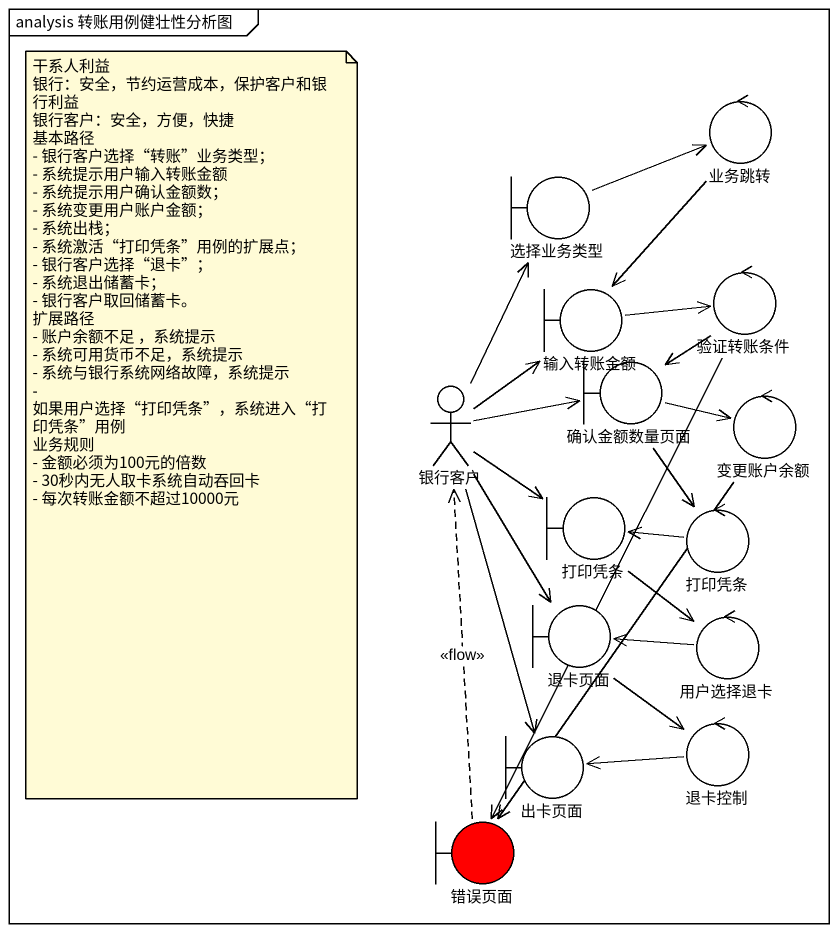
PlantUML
@startuml
mainframe analysis 转账用例健壮性分析图
control 业务跳转
boundary 选择业务类型
boundary 输入转账金额
control 验证转账条件
actor 银行客户
boundary 确认金额数量页面
control 变更账户余额
boundary 打印凭条
control "打印凭条" as 打印凭条_2
boundary 退卡页面
control 用户选择退卡
boundary 出卡页面
control 退卡控制
boundary 错误页面 #FF0000
业务跳转 --> 输入转账金额
选择业务类型 -right-> 业务跳转
输入转账金额 -right-> 验证转账条件
验证转账条件 --> 确认金额数量页面
验证转账条件 --> 错误页面
银行客户 -up-> 选择业务类型
银行客户 -up-> 输入转账金额
银行客户 -right-> 确认金额数量页面
银行客户 --> 打印凭条
银行客户 --> 退卡页面
银行客户 --> 出卡页面
确认金额数量页面 -right-> 变更账户余额
确认金额数量页面 --> 打印凭条_2
变更账户余额 --> 错误页面
打印凭条 --> 用户选择退卡
打印凭条_2 -left-> 打印凭条
退卡页面 --> 退卡控制
用户选择退卡 -left-> 退卡页面
退卡控制 -left-> 出卡页面
错误页面 .up.> 银行客户 : <<flow>>
note as N1
  干系人利益
  银行：安全，节约运营成本，保护客户和银行利益
  银行客户：安全，方便，快捷
  基本路径
  - 银行客户选择“转账”业务类型；
  - 系统提示用户输入转账金额
  - 系统提示用户确认金额数；
  - 系统变更用户账户金额；
  - 系统出栈；
  - 系统激活“打印凭条”用例的扩展点；
  - 银行客户选择“退卡”；
  - 系统退出储蓄卡；
  - 银行客户取回储蓄卡。
  扩展路径
  - 账户余额不足 ，系统提示
  - 系统可用货币不足，系统提示
  - 系统与银行系统网络故障，系统提示
  - 如果用户选择“打印凭条”，系统进入“打印凭条”用例
  业务规则
  - 金额必须为100元的倍数
  - 30秒内无人取卡系统自动吞回卡
  - 每次转账金额不超过10000元
end note
@enduml
